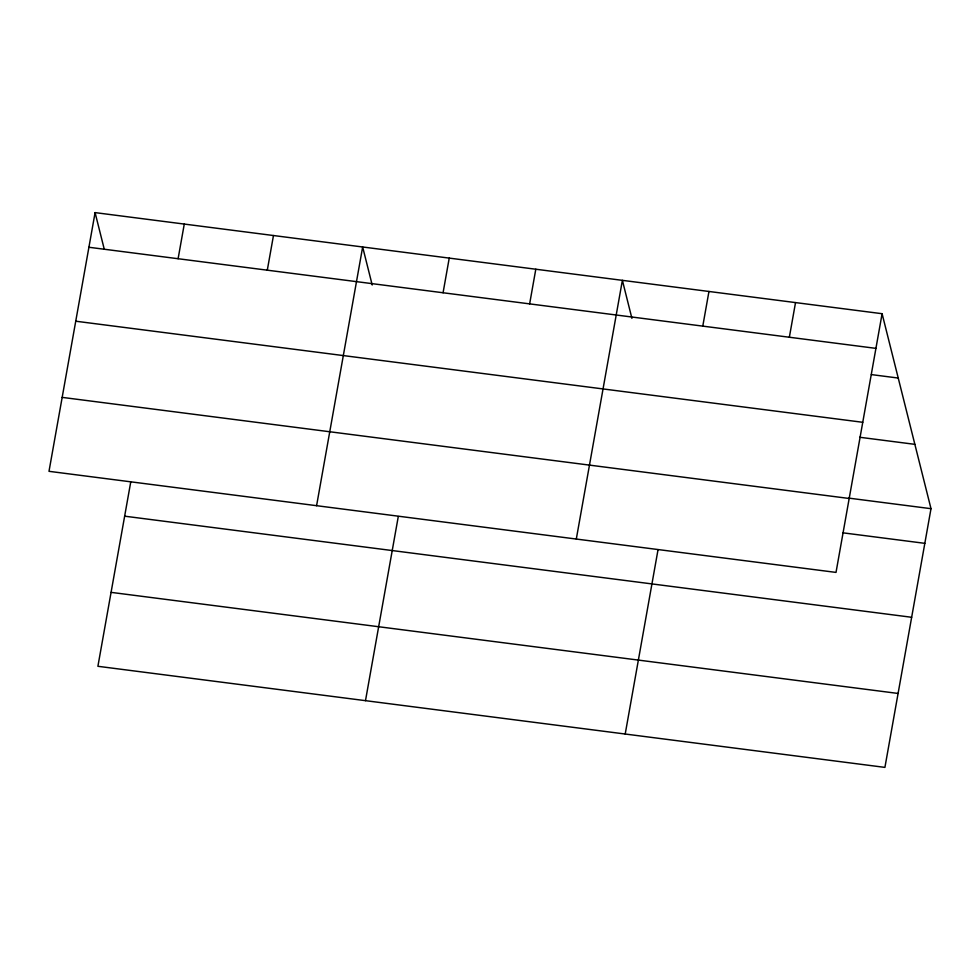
<?xml version="1.0" encoding="UTF-8"?>
<svg xmlns="http://www.w3.org/2000/svg" width="980" height="980" viewBox="0 0 980 980"><rect width="100%" height="100%" fill="white"/><g stroke="black" fill="none" stroke-linecap="round" stroke-linejoin="round"><path stroke-width="1.47" d="M95.085 212.611L49 471.319L836.014 572.406L882.098 313.71L95.085 212.611L104.248 249.165M130.708 482.172L97.902 666.29L884.916 767.389L931 508.681L882.098 313.71M178.103 258.72L184.277 224.065M267.295 270.186L273.469 235.531M316.589 505.692L362.661 246.985L372.204 285.009M365.491 700.663L398.284 516.546M443.07 292.763L449.232 258.108M529.641 303.886L535.803 269.218M576.301 539.049L622.386 280.341L631.916 318.365M625.203 734.032L657.997 549.903M702.783 326.12L708.957 291.464M789.353 337.243L795.527 302.587M88.91 247.266L875.924 348.365M871.367 374.593L898.231 378.047M75.742 321.207L862.755 422.294M859.632 437.252L914.867 444.344M848.901 498.134L931 508.681M62.169 397.378L849.182 498.477M842.739 532.802L924.826 543.337M124.644 516.178L911.657 617.278M111.071 592.361L898.084 693.448"/></g></svg>
